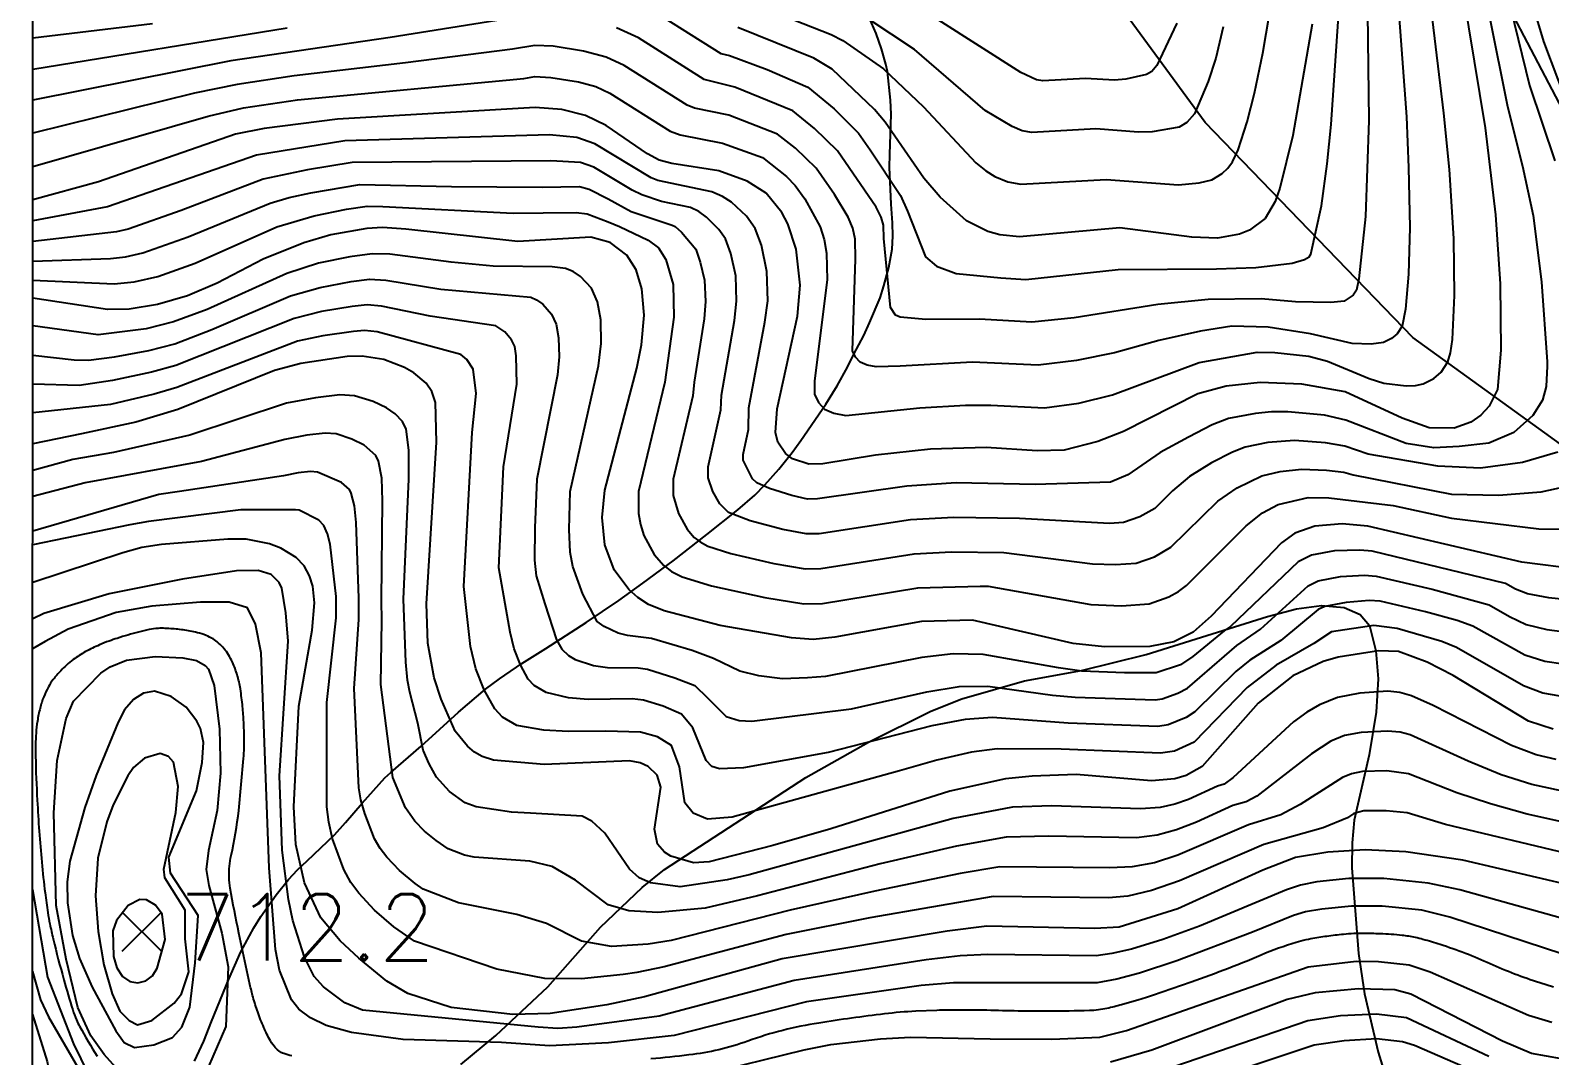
# Model space of a CAD drawing. Extents: x 197794 to 200030, y 561152 to 563931.
# Drawn here: x 197793.8 to 197999.3, y 562253.7 to 562392.4 of the extents above; entities that cross this region are included whole.
import ezdxf

# ---------------------------------------------------------------- set-up
doc = ezdxf.new("R2010")
doc.units = 0
for name, color, linetype in [('E0022112', 5, 'CONTINUOUS'), ('F0017111', 30, 'CONTINUOUS'), ('F0017114', 7, 'CONTINUOUS'), ('F0027132', 7, 'CONTINUOUS'), ('F0027217', 7, 'CONTINUOUS'), ('G0037213', 32, 'CONTINUOUS'), ('H0017334', 7, 'CONTINUOUS')]:
    doc.layers.add(name, color=color, linetype=linetype)
doc.styles.add('NGSW', font='romans.shx', dxfattribs={"bigfont": 'ngsw.shx'})

# ---------------------------------------------------------------- blocks, each defined once
blk = doc.blocks.new('F0027217')
at = {"layer": 'F0027217'}
for p, q in [((-2.652, 2.652), (2.652, -2.652)), ((-2.652, -2.652), (2.652, 2.652))]:
    blk.add_line(p, q, dxfattribs=at)

msp = doc.modelspace()

# ---------------------------------------------------------------- linework, layer by layer
at = {"layer": 'E0022112', "flags": 128}
msp.add_lwpolyline([(198094.913, 562235.72), (198080.589, 562260.24), (198054.115, 562293.156), (198017.831, 562324.132), (197980.817, 562350.869), (197952.715, 562379.977), (197930.799, 562409.908), (197904.537, 562444.281), (197869.793, 562476.426), (197820.401, 562534.928), (197794.167, 562565.379)], dxfattribs=at)
at = {"layer": 'F0017111'}
for points, elevation in [([(197988.75, 562406.45), (197993.59, 562382.13), (197995.63, 562374.08), (197997.08, 562367.4), (197998.19, 562358.39), (197998.95, 562347.6), (197998.95, 562346.99), (197998.85, 562344.26), (197998.36, 562342.4), (197997.04, 562340.33), (197994.47, 562338.02), (197991.08, 562336.58), (197987.08, 562336.12), (197983.65, 562335.96), (197979.88, 562336.52), (197971.75, 562339.7), (197968.86, 562340.35), (197963.89, 562340.82), (197961.68, 562340.82), (197959.53, 562340.61), (197955.87, 562339.9), (197953.67, 562339.05), (197950.45, 562337.38), (197946.64, 562335.3), (197942.24, 562332.29), (197939.92, 562331.32), (197929.7, 562330.98), (197919.01, 562331.2), (197912.33, 562330.78), (197900.26, 562329.05), (197898.93, 562329.02), (197896.78, 562329.5), (197893.78, 562330.44), (197892.08, 562331.19), (197891.49, 562331.76), (197890.2, 562334.3), (197890.2, 562335.04), (197890.95, 562338.42), (197890.98, 562341.35), (197893.15, 562352.95), (197893.53, 562355.84), (197893.43, 562359.82), (197892.69, 562363.38), (197891.84, 562365.63), (197890.65, 562367.28), (197888.64, 562369.18), (197887.4, 562369.97), (197885.96, 562370.6), (197878.66, 562372.13), (197877.76, 562372.49), (197870.14, 562377.08), (197867.73, 562377.94), (197864.03, 562378.32), (197836.33, 562377.48), (197824.39, 562375.53), (197804.21, 562368.54), (197794.114, 562366.641)], 605), ([(197890.98, 562396.23), (197902.13, 562391.86), (197903.69, 562391.08), (197909.19, 562387.25), (197914.6, 562382.1), (197921.67, 562374.53), (197923.03, 562373.42), (197924.24, 562372.67), (197926.03, 562371.93), (197927.75, 562371.64), (197939.3, 562372.26), (197949.08, 562371.54), (197951.89, 562371.79), (197953.62, 562372.23), (197955, 562373.09), (197955.77, 562373.8), (197956.39, 562374.65), (197957.18, 562376.28), (197958.39, 562380.08), (197959.4, 562383.94), (197960.5, 562389.33), (197963.15, 562405.1)], 570), ([(197991.5, 562405.86), (197996.59, 562384.99), (197999.99, 562374.8)], 610), ([(198004.35, 562375.51), (197998.54, 562390.91), (197994.25, 562405.27)], 615), ([(197794.116, 562374.027), (197817.85, 562380.81), (197822.63, 562381.95), (197829.91, 562383.05), (197860.54, 562385.93), (197862.04, 562386.18), (197864.19, 562386.07), (197867.94, 562385.47), (197870.27, 562384.85), (197872.19, 562383.96), (197880.35, 562378.8), (197881.67, 562378.28), (197887.43, 562377.16), (197892.81, 562375.22), (197896.09, 562372.66), (197897.24, 562371.45), (197898.57, 562369.62), (197900.62, 562365.86), (197901.17, 562364.16), (197901.5, 562362.3), (197901.57, 562358.67), (197899.84, 562345.02), (197899.88, 562343.22), (197900.42, 562342.08), (197901.21, 562341.19), (197902.48, 562340.62), (197904.12, 562340.34), (197914.13, 562341.34), (197920.27, 562341.7), (197923.71, 562341.71), (197930.97, 562341.36), (197935.61, 562342), (197940.17, 562343.13), (197951.89, 562347.49), (197959.74, 562348.87), (197962.13, 562348.83), (197966.72, 562348.33), (197969.25, 562347.66), (197974.87, 562345.31), (197976.89, 562344.69), (197979.91, 562344.32), (197981.16, 562344.38), (197982.18, 562344.62), (197983.62, 562345.32), (197984.61, 562346.18), (197985.52, 562347.57), (197985.91, 562348.79), (197986.16, 562350.61), (197986.44, 562356.56), (197986.33, 562364.28), (197985.75, 562373.62), (197985.01, 562381.25), (197982.82, 562399.22)], 595), ([(197974.64, 562398.46), (197974.84, 562380.22), (197974.4, 562367.23), (197973.49, 562358.81), (197973.17, 562357.29), (197972.71, 562356.59), (197971.5, 562355.81), (197969.69, 562355.6), (197964.92, 562355.7), (197960.27, 562356.11), (197953.09, 562356), (197946.29, 562355.34), (197934.99, 562353.56), (197929.28, 562352.93), (197922.19, 562353.35), (197914.94, 562353.32), (197911.46, 562353.64), (197910.82, 562353.92), (197910.16, 562354.94), (197909.22, 562364.27), (197909.19, 562366.08), (197908.89, 562367.17), (197908.19, 562368.5), (197902.97, 562376.15), (197899.88, 562379.16), (197896.91, 562381.57), (197889.1, 562384.73), (197884.93, 562385.8), (197876.03, 562391.41), (197873.07, 562392.77)], 585), ([(197978.77, 562396.53), (197979.93, 562380.74), (197980.23, 562373.88), (197980.37, 562365.76), (197980.2, 562359.45), (197979.82, 562354.71), (197979.34, 562352.43), (197978.66, 562351.38), (197977.92, 562350.74), (197976.84, 562350.22), (197975.14, 562349.99), (197972.61, 562350.07), (197966.96, 562351.38), (197961.25, 562352.28), (197956.33, 562352.43), (197952.08, 562351.72), (197946.42, 562350.47), (197940.42, 562348.78), (197935.3, 562347.78), (197930.13, 562347.15), (197921.23, 562347.53), (197911.47, 562347.01), (197908.2, 562346.92), (197906.97, 562347.13), (197906.02, 562347.56), (197905.42, 562348.23), (197905.02, 562349.08), (197905.4, 562361.47), (197905.35, 562364.19), (197905.03, 562365.66), (197904.4, 562367.18), (197902.57, 562370.24), (197900.1, 562373.8), (197897.27, 562376.51), (197894.86, 562378.4), (197888.27, 562380.94), (197883.63, 562381.92), (197882.64, 562382.3), (197874.11, 562387.68), (197871.67, 562388.81), (197868.61, 562389.63), (197864.51, 562390.29), (197862.01, 562390.37), (197859.01, 562389.87), (197844.54, 562388.04), (197829.45, 562386.3), (197821.77, 562385.13), (197815.98, 562383.96), (197794.117, 562378.539)], 590), ([(197861.99, 562394.57), (197842.46, 562391.46), (197820.91, 562388.31), (197794.118, 562382.98)], 585), ([(197955.13, 562392.92), (197954.13, 562388.67), (197953.1, 562385.52), (197951.28, 562381.16), (197950.24, 562379.99), (197949.21, 562379.34), (197945.52, 562378.69), (197943.68, 562378.66), (197937.91, 562379.09), (197929.25, 562378.63), (197927.96, 562378.84), (197926.62, 562379.41), (197922.94, 562381.6), (197913.4, 562389.83), (197907.11, 562393.99)], 565), ([(197948.86, 562393.4), (197946.17, 562387.66), (197945.48, 562386.88), (197944.79, 562386.45), (197941.97, 562385.84), (197940.46, 562385.68), (197936.52, 562385.93), (197930.75, 562385.62), (197929.89, 562385.76), (197927.76, 562386.72), (197916.61, 562393.85)], 560), ([(198000.42, 562335.38), (197995.63, 562333.97), (197989.93, 562333.19), (197984.18, 562333.48), (197974.75, 562335.08), (197971.61, 562336.17), (197968.99, 562336.64), (197964.81, 562336.95), (197961.19, 562336.67), (197958.11, 562336.03), (197956.4, 562335.35), (197953.58, 562333.93), (197950.57, 562332.09), (197948.3, 562330.15), (197945.91, 562327.73), (197943.86, 562326.63), (197941.65, 562325.83), (197939.78, 562325.69), (197927.58, 562326.39), (197918.7, 562326.53), (197912.83, 562326.2), (197900.49, 562324.33), (197898.75, 562324.3), (197895.56, 562324.89), (197891.16, 562326.05), (197888.23, 562327.2), (197887.05, 562328.35), (197886.11, 562330.02), (197885.48, 562331.89), (197885.48, 562333.37), (197887.18, 562341.1), (197887.27, 562343.09), (197889.05, 562353.17), (197889.31, 562355.8), (197889.2, 562359.23), (197888.55, 562362.23), (197887.81, 562364.23), (197886.92, 562365.47), (197885.26, 562367.15), (197884.21, 562367.92), (197883.08, 562368.46), (197879.17, 562369.28), (197876.5, 562370.17), (197875.2, 562370.82), (197870, 562373.93), (197868.2, 562374.57), (197864.18, 562374.78), (197837.34, 562374.54), (197831.26, 562373.57), (197825.3, 562372.3), (197814.18, 562368.04), (197807.01, 562365.53), (197805.43, 562365.16), (197794.113, 562363.88)], 610), ([(197794.112, 562361.2), (197804.61, 562361.57), (197806.64, 562361.78), (197809.01, 562362.33), (197815.13, 562364.49), (197826.21, 562369.06), (197828.8, 562369.82), (197831.71, 562370.45), (197838.34, 562371.59), (197850.77, 562371.3), (197863.03, 562371.23), (197868.05, 562371.29), (197869.37, 562370.95), (197871.94, 562369.63), (197875.05, 562367.91), (197880.62, 562366.09), (197881.01, 562365.88), (197881.87, 562365.11), (197883.79, 562362.83), (197884.41, 562361.07), (197884.97, 562358.65), (197885.1, 562355.76), (197884.95, 562353.39), (197883.56, 562344.83), (197883.39, 562342.98), (197880.76, 562331.71), (197880.76, 562329.49), (197881.45, 562327.06), (197882.62, 562324.94), (197883.58, 562323.8), (197884.38, 562323.21), (197885.45, 562322.66), (197888.54, 562321.66), (197894.35, 562320.29), (197898.58, 562319.58), (197900.71, 562319.61), (197913.33, 562321.61), (197918.39, 562321.86), (197925.46, 562321.8), (197937.46, 562320.27), (197940.58, 562320.14), (197943.38, 562320.35), (197945.83, 562321.2), (197948.04, 562322.52), (197954.4, 562328.73), (197957.03, 562330.54), (197960.35, 562332.15), (197962.86, 562332.74), (197965.72, 562333.08), (197969.12, 562332.93), (197971.47, 562332.65), (197972.73, 562332.28), (197986.01, 562329.67), (197992.37, 562329.55), (197998.16, 562330.01), (198004.15, 562331.29)], 615), ([(197794.112, 562358.62), (197805.14, 562358.12), (197807.85, 562358.4), (197811.02, 562359.14), (197816.09, 562360.94), (197827.12, 562365.83), (197832.16, 562367.34), (197836.55, 562368.23), (197839.35, 562368.64), (197841.46, 562368.6), (197859.09, 562367.68), (197863.14, 562367.74), (197867.62, 562367.79), (197869.09, 562367.59), (197871.93, 562366.53), (197873.47, 562365.89), (197877.36, 562364.05), (197878.77, 562363.02), (197879.76, 562361.43), (197880.75, 562358.06), (197880.85, 562353.61), (197879.61, 562344.85), (197876.04, 562330.04), (197876.04, 562327.08), (197876.3, 562325.59), (197876.79, 562324.1), (197878.18, 562321.52), (197879.46, 562320.01), (197880.53, 562319.21), (197881.95, 562318.49), (197885.92, 562317.27), (197893.13, 562315.68), (197898.4, 562314.86), (197900.94, 562314.89), (197913.82, 562317.02), (197922.29, 562317.24), (197923.34, 562317.21), (197937.22, 562314.76), (197941.37, 562314.59), (197945.12, 562314.86), (197947.8, 562315.78), (197949.09, 562316.49), (197950.17, 562317.31), (197958.23, 562325.38), (197960.48, 562327.15), (197962.59, 562328.27), (197966.63, 562329.21), (197969.45, 562329.16), (197978.12, 562328.15), (197986.02, 562326.41), (197997.84, 562325), (198002.92, 562324.96)], 620), ([(198004.68, 562315.07), (197999.18, 562315.67), (197996.33, 562316.21), (197994.7, 562316.81), (197993.33, 562317.6), (197975.29, 562321.98), (197973.61, 562322.11), (197970.19, 562322.02), (197967.09, 562321.41), (197965.28, 562320.52), (197956.14, 562311.76), (197955.26, 562311.19), (197951.03, 562307.7), (197949.36, 562306.6), (197946.06, 562305.52), (197941.81, 562305.49), (197936.04, 562305.73), (197932.87, 562306.16), (197922.69, 562307.96), (197918.6, 562308.08), (197914.39, 562307.56), (197901.35, 562305.01), (197898.92, 562304.82), (197895.55, 562304.71), (197892.35, 562305.1), (197889.76, 562305.72), (197886.21, 562307.46), (197883.33, 562308.52), (197877.79, 562310.15), (197874.55, 562310.55), (197873.32, 562310.86), (197871.41, 562311.76), (197870.46, 562312.44), (197868.54, 562316.15), (197867.18, 562319.88), (197866.81, 562321.81), (197866.67, 562324.9), (197866.8, 562330.04), (197870.62, 562347.06), (197870.98, 562350.07), (197870.96, 562353.26), (197870.52, 562355.72), (197869.7, 562357.54), (197868.21, 562359.14), (197867.22, 562359.8), (197866.19, 562360.22), (197864.37, 562360.42), (197856.4, 562360.53), (197850.72, 562361.05), (197842.42, 562362.14), (197840.01, 562362.22), (197837.01, 562361.81), (197832.78, 562360.94), (197828.5, 562359.55), (197817.69, 562354.66), (197813.17, 562352.98), (197809.43, 562352.07), (197802.95, 562351.23), (197794.11, 562352.47)], 630), ([(197794.109, 562348.488), (197799.71, 562347.87), (197801.67, 562347.8), (197805.16, 562348.25), (197809.8, 562349.13), (197813.31, 562350.03), (197818.34, 562351.95), (197828.97, 562356.5), (197832.97, 562357.66), (197837.17, 562358.44), (197839.67, 562358.76), (197841.85, 562358.63), (197849.3, 562357.4), (197861.47, 562356.34), (197862.27, 562355.99), (197863.09, 562355.39), (197864.3, 562354.05), (197864.91, 562352.68), (197865.24, 562350.84), (197865.32, 562348.26), (197865.11, 562345.81), (197862.29, 562331.71), (197862.02, 562325.12), (197861.99, 562320.75), (197862.23, 562318.63), (197863.37, 562314.83), (197864.96, 562309.97), (197865.67, 562308.69), (197866.59, 562307.84), (197867.48, 562307.31), (197869.95, 562306.49), (197871.88, 562306.21), (197876.02, 562306.19), (197877.29, 562305.98), (197880.97, 562304.82), (197883.68, 562303.81), (197885.37, 562302.12), (197887.9, 562299.59), (197889.65, 562299.03), (197891.39, 562298.97), (197904.88, 562300.62), (197915.07, 562302.94), (197919.43, 562303.64), (197923.31, 562303.71), (197932.05, 562302.5), (197935.1, 562302.21), (197945.95, 562301.84), (197946.89, 562301.99), (197949.03, 562302.75), (197950.33, 562303.42), (197957, 562309.2), (197960.19, 562311.4), (197966.63, 562317.29), (197967.99, 562317.96), (197971, 562318.52), (197974.25, 562318.71), (197975.84, 562318.59), (197983.4, 562316.82), (197991.12, 562314.72), (197993.86, 562313.12), (197996.14, 562312.06), (197998.91, 562311.36), (198004.14, 562310.7)], 635), ([(198003.6, 562306.32), (197998.64, 562307.05), (197995.96, 562307.91), (197988.91, 562311.83), (197986.79, 562312.59), (197982.53, 562313.77), (197976.4, 562315.21), (197974.88, 562315.3), (197971.8, 562315.03), (197968.88, 562314.5), (197967.98, 562314.06), (197962.93, 562309.88), (197958.74, 562307.21), (197956.85, 562305.66), (197951.31, 562300.24), (197950.12, 562299.44), (197947.72, 562298.46), (197946.3, 562298.23), (197934.16, 562298.68), (197923.94, 562299.47), (197920.26, 562299.2), (197915.74, 562298.32), (197901.71, 562294.7), (197890.26, 562292.66), (197887, 562292.49), (197885.99, 562292.83), (197885.2, 562293.62), (197883.4, 562298.06), (197881.88, 562299.91), (197879.41, 562301.01), (197876.71, 562301.81), (197875.2, 562301.97), (197869.22, 562301.88), (197866.59, 562302.12), (197863.54, 562302.85), (197861.92, 562303.81), (197861.14, 562304.66), (197860.08, 562306.58), (197859.21, 562308.73), (197858.68, 562311), (197857.18, 562319.7), (197857.77, 562333.37), (197859.6, 562344.56), (197859.52, 562348.41), (197859.3, 562349.64), (197858.89, 562350.56), (197857.96, 562351.63), (197856.75, 562352.46), (197847.88, 562353.75), (197841.27, 562355.13), (197839.34, 562355.29), (197837.33, 562355.07), (197833.15, 562354.38), (197829.45, 562353.45), (197813.46, 562347.07), (197810.16, 562346.18), (197804.9, 562345.04), (197800.39, 562344.38), (197794.108, 562344.564)], 640), ([(198003.06, 562301.94), (197998.37, 562302.74), (197995.77, 562303.76), (197986.71, 562308.94), (197984.74, 562309.75), (197978.68, 562311.52), (197975.52, 562311.9), (197969.78, 562311.05), (197967.4, 562309.48), (197962.3, 562306.53), (197958.37, 562303.52), (197951.22, 562296.13), (197948.55, 562294.92), (197946.66, 562294.63), (197933.22, 562295.16), (197924.57, 562295.23), (197921.09, 562294.76), (197916.41, 562293.69), (197911.37, 562292.25), (197888.74, 562285.97), (197885.37, 562285.68), (197883.46, 562286.53), (197882.33, 562287.93), (197881.6, 562292.77), (197880.53, 562295.69), (197878.62, 562296.82), (197876.31, 562297.49), (197871.64, 562297.6), (197866.55, 562297.55), (197863.23, 562297.75), (197859.61, 562298.39), (197857.66, 562299.49), (197856.61, 562300.63), (197855.19, 562303.18), (197854.04, 562306.05), (197853.33, 562309.08), (197852.42, 562317.2), (197853.56, 562338.02), (197854.08, 562343.31), (197853.7, 562346.61), (197852.83, 562347.88), (197852.03, 562348.58), (197840.7, 562351.63), (197839, 562351.83), (197837.49, 562351.7), (197833.33, 562351.1), (197829.92, 562350.4), (197813.61, 562344.11), (197810.53, 562343.23), (197804.64, 562341.83), (197794.107, 562340.677)], 645)]:
    msp.add_lwpolyline(points, dxfattribs=dict(at, elevation=elevation))
at = {"layer": 'F0017111', "flags": 128}
for points, elevation in [([(197877.94, 562395.13), (197887.21, 562389.31), (197888.35, 562389.03), (197893.47, 562387.13), (197898.96, 562384.75), (197902.5, 562381.8), (197905.83, 562378.51), (197907.4, 562376.29), (197911.5, 562370.08), (197912.43, 562367.98), (197914.88, 562361.79), (197916.35, 562360.53), (197919.01, 562359.55), (197925.08, 562358.96), (197928.43, 562358.72), (197940.92, 562360.08), (197954.23, 562360.19), (197959.54, 562360.35), (197964.46, 562360.94), (197966.16, 562361.41), (197966.77, 562361.8), (197966.99, 562362.14), (197968.44, 562368.71), (197969.19, 562374.39), (197969.76, 562379.71), (197970.85, 562395.6)], 580), ([(197794.119, 562387.191), (197828.52, 562392.8)], 580), ([(198000.17, 562293.76), (197997.5, 562294.42), (197994.16, 562295.66), (197983.57, 562301.1), (197980.61, 562302.39), (197979.05, 562302.84), (197977.43, 562303.03), (197973.61, 562302.74), (197970.62, 562302.16), (197968.17, 562301.16), (197966.47, 562300.2), (197964.66, 562298.89), (197956.48, 562291.35), (197955.27, 562290.43), (197954.39, 562290.18), (197950.45, 562288.35), (197948.61, 562287.73), (197946.62, 562287.28), (197943.98, 562287.09), (197931.92, 562287.52), (197926.63, 562287.31), (197918.62, 562285.78), (197891.02, 562278.19), (197888.03, 562277.49), (197881.71, 562276.54), (197877.69, 562277.08), (197876.14, 562277.78), (197874.83, 562278.94), (197871.5, 562283.8), (197869.73, 562285.43), (197868.41, 562286.12), (197861.46, 562286.52), (197858.87, 562286.66), (197854.09, 562287.38), (197852.62, 562287.92), (197850.49, 562289.43), (197848.73, 562291.4), (197847.73, 562293.21), (197846.92, 562295.06), (197846.2, 562298.67), (197845.12, 562302.9), (197844.8, 562304.49), (197844.59, 562306.95), (197844.25, 562315.47), (197844.99, 562331.7), (197844.98, 562335.62), (197844.62, 562338.48), (197844.11, 562339.53), (197843.15, 562340.53), (197841.98, 562341.38), (197840.14, 562342.23), (197837.64, 562342.97), (197835.65, 562343.13), (197832.34, 562342.73), (197828.42, 562341.99), (197815.35, 562337.64), (197805.02, 562335.31), (197799.52, 562334.37), (197794.105, 562332.875)], 655), ([(198002.55, 562289.19), (197996.89, 562290.41), (197992.74, 562291.71), (197988.29, 562293.53), (197980.42, 562297.12), (197979.07, 562297.46), (197977.35, 562297.63), (197973.8, 562297.44), (197971.56, 562297.01), (197969.72, 562296.25), (197967.09, 562294.55), (197959.71, 562288.81), (197958.23, 562288.04), (197956.47, 562287.55), (197951.53, 562285.3), (197948.82, 562284.27), (197946.22, 562283.54), (197943.4, 562283.16), (197931.56, 562283.4), (197925.77, 562283.28), (197919.09, 562282.06), (197908.72, 562279.64), (197892.14, 562275.34), (197885.07, 562273.68), (197878.68, 562273.05), (197874.74, 562273.28), (197871.95, 562274.13), (197867.55, 562277.45), (197864.38, 562279.31), (197861.37, 562280), (197853.8, 562280.54), (197852.52, 562280.83), (197850.32, 562281.68), (197848.68, 562282.81), (197847.11, 562284.08), (197845.79, 562285.42), (197844.54, 562287.23), (197842.81, 562291.33), (197841.18, 562303.94), (197841.31, 562312.55), (197841.27, 562315.35), (197841.44, 562328.77), (197841.31, 562331.85), (197840.9, 562334.14), (197840.53, 562334.93), (197838.93, 562336.31), (197837.28, 562337.11), (197835.14, 562337.82), (197833.65, 562337.94), (197831.17, 562337.64), (197828.23, 562337.08), (197816.95, 562334.12), (197801.22, 562331.2), (197794.104, 562329.36)], 660), ([(198002.56, 562285), (197996.28, 562286.4), (197991.32, 562287.76), (197986.76, 562289.26), (197980.23, 562291.84), (197977.27, 562292.23), (197973.99, 562292.14), (197972.49, 562291.85), (197971.27, 562291.35), (197965.54, 562287.68), (197962.93, 562286.27), (197958.55, 562284.92), (197949.03, 562280.81), (197945.83, 562279.8), (197942.82, 562279.23), (197939.8, 562279.12), (197924.91, 562279.26), (197919.56, 562278.33), (197908.03, 562275.98), (197896.55, 562273.38), (197880.48, 562269.28), (197877.37, 562268.78), (197872.42, 562268.49), (197868.32, 562269.18), (197863.61, 562271.58), (197859.59, 562272.82), (197851.7, 562274.36), (197846.91, 562276.22), (197845.83, 562276.98), (197843.73, 562278.74), (197842, 562280.54), (197841.1, 562281.72), (197840.36, 562283.06), (197839.01, 562286.45), (197838.47, 562288.31), (197838.24, 562289.95), (197837.57, 562303.38), (197838.23, 562312.74), (197838.21, 562315.6), (197837.88, 562325.83), (197837.64, 562328.08), (197837.19, 562329.8), (197836.94, 562330.32), (197835.87, 562331.25), (197832.65, 562332.67), (197831.66, 562332.75), (197830.01, 562332.55), (197828.04, 562332.18), (197813.97, 562330.04), (197811.18, 562329.63), (197794.103, 562324.684)], 665), ([(198002.57, 562280.81), (197985.23, 562284.99), (197980.04, 562286.57), (197977.19, 562286.82), (197974.18, 562286.84), (197972.82, 562286.45), (197971.94, 562285.88), (197968.69, 562284.54), (197960.63, 562282.28), (197949.23, 562277.36), (197945.43, 562276.06), (197942.23, 562275.3), (197939.61, 562275.06), (197924.05, 562275.23), (197907.33, 562272.33), (197896.01, 562270.08), (197879.51, 562265.73), (197875.84, 562264.95), (197873.97, 562264.69), (197868.32, 562264.08), (197863.37, 562264.16), (197856.88, 562265.4), (197845.73, 562269.19), (197842.97, 562271.15), (197840.34, 562273.4), (197838.2, 562275.67), (197837.12, 562277.14), (197836.17, 562278.89), (197834.65, 562283.06), (197834.14, 562285.29), (197833.9, 562287.39), (197833.87, 562301.48), (197835.15, 562312.93), (197835.16, 562315.85), (197834.33, 562322.9), (197833.96, 562324.32), (197833.48, 562325.46), (197832.82, 562326.18), (197830.16, 562327.52), (197829.66, 562327.56), (197822.27, 562327.54), (197809.76, 562326), (197807.26, 562325.51), (197794.102, 562322.811)], 670), ([(198001.84, 562272.03), (197987.14, 562276.15), (197982.85, 562277.05), (197976.87, 562277.67), (197972.16, 562277.67), (197967.79, 562277.2), (197965.59, 562276.77), (197963.69, 562276.16), (197951.95, 562271.23), (197946.96, 562269.43), (197942.74, 562268.12), (197940.08, 562267.52), (197937.95, 562267.23), (197923.3, 562267.4), (197919.58, 562267.21), (197914.97, 562266.68), (197897.13, 562263.89), (197878.86, 562259.05), (197867.71, 562257.57), (197865.12, 562257.39), (197862.49, 562257.55), (197838.72, 562259.87), (197836.32, 562260.85), (197833.46, 562263.03), (197832.17, 562264.43), (197830.89, 562267.05), (197829.29, 562272), (197828.69, 562274.83), (197827.83, 562281.5), (197827.47, 562291.58), (197828.64, 562309.79), (197828.36, 562313.6), (197827.81, 562316.95), (197827.46, 562317.72), (197826.37, 562318.79), (197824.61, 562319.35), (197821.65, 562319.31), (197814.38, 562318.19), (197804.44, 562316.21), (197795.63, 562313.51), (197794.099, 562312.79)], 680), ([(198001.09, 562267.43), (197985.81, 562272.44), (197982, 562273.37), (197976.63, 562273.93), (197972.49, 562273.94), (197968.48, 562273.52), (197966.28, 562273.15), (197964.66, 562272.68), (197959.13, 562270.41), (197948.88, 562266.54), (197943.83, 562264.87), (197940.74, 562264.05), (197938.11, 562263.56), (197918.66, 562263.54), (197914.27, 562263.19), (197898.78, 562261), (197880.87, 562256.42), (197871.99, 562255.43), (197864, 562255.04), (197857.5, 562255.5), (197844.2, 562255.89), (197837.22, 562256.83), (197833.79, 562257.78), (197831.66, 562258.81), (197830.1, 562259.97), (197829.09, 562261.25), (197827.5, 562265.26), (197826.95, 562268.05), (197826.08, 562279.12), (197825.02, 562308.22), (197824.26, 562312.09), (197823.14, 562314.31), (197820.67, 562315.05), (197816.8, 562315.08), (197810.23, 562314.51), (197805.39, 562313.66), (197798.88, 562311.43), (197795.78, 562309.76), (197794.098, 562308.746)], 685), ([(197806.11, 562251.26), (197803.79, 562253.84), (197801.95, 562256.38), (197800.19, 562260.21), (197798.63, 562266.76), (197797.3, 562274.04), (197796.98, 562286.55), (197797.41, 562293.66), (197798.61, 562299.33), (197799.64, 562301.65), (197803.31, 562305.45), (197804.56, 562306.32), (197806.78, 562307.21), (197810.69, 562307.69), (197814.41, 562307.52), (197816.28, 562307.19), (197817.44, 562306.5), (197817.87, 562305.98), (197818.63, 562303.8), (197819.39, 562297.86), (197819.51, 562291.91), (197819.05, 562286.89), (197817.87, 562281.46), (197817.56, 562278.9), (197817.92, 562276.71), (197819.71, 562270.28), (197820.55, 562265.72), (197820.24, 562257.63), (197817.89, 562252.23)], 695), ([(197794.09, 562276.172), (197796.11, 562264.3), (197799.64, 562255.31), (197801.62, 562251.22)], 685), ([(197884.87, 562251.17), (197898.45, 562254.5), (197902.09, 562255.22), (197908.79, 562255.97), (197912.86, 562256.21), (197923.62, 562255.96), (197931.96, 562255.95), (197938.45, 562256.22), (197942.05, 562257.11), (197966.62, 562265.7), (197973.14, 562266.49), (197976.14, 562266.43), (197980.29, 562266.01), (197983.14, 562265.03), (197996.43, 562259.2), (197999.61, 562258.25)], 695), ([(197794.087, 562265.072), (197795.18, 562261.25), (197796.22, 562258.94), (197800.15, 562252.21), (197800.5, 562250.72), (197800.3, 562249.4), (197794.08, 562240.84)], 680), ([(197991.1, 562253.57), (197979.96, 562258.82), (197975.88, 562259.32), (197971.02, 562259.09), (197966.58, 562258.43), (197944.15, 562250.72)], 705), ([(197992.04, 562250.28), (197981.03, 562255.09), (197979.38, 562255.59), (197975.87, 562255.96), (197971.51, 562255.69), (197967.47, 562255.1), (197945.59, 562247.81)], 710)]:
    msp.add_lwpolyline(points, dxfattribs=dict(at, elevation=elevation))
at = {"layer": 'F0017111', "elevation": 690, "flags": 128}
for points in [[(197829.15, 562253.67, -0.05), (197828.07, 562253.98, -0.07), (197827.4, 562254.35, -0.06), (197826.77, 562254.97, -0.05), (197826.12, 562255.95, -0.01), (197825.68, 562256.84, -0.01), (197825.37, 562257.52, -0.02), (197824.55, 562259.61, -0.02), (197823.91, 562261.62, -0.01), (197823.48, 562263.33), (197822, 562270.27, -0.01), (197820.83, 562276.36, -0.03), (197820.67, 562277.86, -0.07), (197820.95, 562280.79, 0.03), (197821.97, 562286.88), (197822.63, 562293.89, 0.02), (197822.71, 562295.35, 0.01), (197822.72, 562296.7, 0.01), (197822.65, 562298.82, 0.01), (197822.5, 562300.93, 0.01), (197822.2, 562303.32, 0.03), (197821.78, 562305.2, 0.03), (197821.12, 562306.94, 0.03), (197820.59, 562307.94, 0.03), (197819.98, 562308.79, 0.04), (197819.25, 562309.53, 0.04), (197818.5, 562310.08, 0.04), (197817.55, 562310.56, 0.04), (197816.38, 562310.93, 0.02), (197814.46, 562311.3, 0.02), (197812.54, 562311.49, 0.01), (197811.53, 562311.53, 0.02), (197811.08, 562311.52, 0.04), (197809.85, 562311.35, 0.02), (197806.98, 562310.61, 0.01), (197805.55, 562310.17, 0.01), (197804.44, 562309.8, 0.02), (197803.13, 562309.28, 0.02), (197801.26, 562308.37, 0.04), (197799.58, 562307.29, 0.04), (197797.89, 562305.78, 0.03), (197796.88, 562304.6, 0.04), (197796.22, 562303.59, 0.03), (197795.59, 562302.25, 0.03), (197795.1, 562300.72, 0.02), (197794.74, 562298.96, 0.02), (197794.56, 562297.36, 0.02), (197794.49, 562294.21, 0.01), (197794.72, 562288.25, 0.01), (197795.33, 562279.88, 0.01), (197795.78, 562275.73, 0.01), (197796.15, 562273.07, 0.01), (197796.42, 562271.53, 0.01), (197796.87, 562269.5, 0.01), (197798.32, 562263.98, 0.01), (197799.51, 562259.9, 0.03), (197800.02, 562258.53, 0.03), (197800.44, 562257.67, 0.01), (197802.81, 562253.62, 0.01)], [(197999.81, 562262.98), (197997.96, 562263.55, -0.03), (197991.25, 562266.13, 0.03), (197984.48, 562268.73, 0.01), (197982.16, 562269.43, 0.02), (197981.14, 562269.69, 0.03), (197979.36, 562269.97, 0.02), (197976.38, 562270.18, 0.01), (197974.03, 562270.24, 0.01), (197972.81, 562270.21, 0.01), (197971.41, 562270.11, 0.01), (197969.16, 562269.84, 0.01), (197967.01, 562269.5, 0.02), (197965.64, 562269.19, 0.03), (197960.88, 562267.55, -0.02), (197950.8, 562263.66), (197945.59, 562261.84), (197944.91, 562261.61, -0.01), (197943.75, 562261.25), (197941.39, 562260.58, -0.01), (197939.42, 562260.09, -0.02), (197938.28, 562259.89, -0.02), (197937.04, 562259.8, -0.01), (197931.59, 562259.73, -0.01), (197923.19, 562259.84, 0.01), (197917.74, 562259.86, 0.01), (197916.42, 562259.83), (197913.56, 562259.7, 0.02), (197909.33, 562259.35, 0.01), (197900.43, 562258.11, 0.05), (197890.84, 562255.66, -0.06), (197882.87, 562253.8, -0.01), (197877.73, 562253.26, -0.01)]]:
    msp.add_lwpolyline(points, format="xyb", dxfattribs=at)
at = {"layer": 'F0017111', "flags": 128}
for points, elevation in [([(197811.85, 562278.94), (197813.47, 562286.61), (197813.76, 562290.1), (197813.13, 562293.42), (197812.49, 562294.17), (197811.35, 562294.57), (197809.21, 562293.94), (197807.74, 562292.69), (197806.95, 562291.56), (197805, 562287.64), (197804.14, 562285.34), (197802.92, 562280.43), (197802.59, 562275.32), (197802.97, 562270.49), (197803.72, 562266), (197804.86, 562262.06), (197805.89, 562259.72), (197807.15, 562258.46), (197808.29, 562257.88), (197810.2, 562258.48), (197813.26, 562260.8), (197814.24, 562262.07), (197815.21, 562265.06), (197814.72, 562269.53), (197814.72, 562273.4), (197811.96, 562277.74)], 705), ([(197808.59, 562274.85), (197807, 562274.01), (197805.43, 562271.99), (197804.95, 562270.61), (197805.02, 562267.13), (197805.48, 562265.58), (197806.26, 562264.42), (197807.26, 562263.74), (197808.34, 562263.54), (197809.4, 562263.83), (197810.29, 562264.49), (197810.96, 562265.52), (197812.03, 562269.41), (197811.6, 562272.84), (197810.72, 562274.07), (197809.51, 562274.8)], 710)]:
    msp.add_lwpolyline(points, close=True, dxfattribs=dict(at, elevation=elevation))
at = {"layer": 'F0017114'}
for points, elevation in [([(197985.34, 562411.02), (197990.58, 562379.26), (197991.96, 562367.46), (197992.62, 562358.15), (197992.72, 562349.17), (197992.26, 562343.85), (197991.13, 562341.57), (197989.99, 562340.36), (197988.66, 562339.44), (197986.38, 562338.62), (197982.99, 562338.67), (197979.35, 562339.96), (197971.65, 562343.54), (197965.8, 562344.58), (197960.16, 562344.81), (197955.56, 562344.28), (197951.71, 562343.27), (197941.66, 562338.15), (197938.19, 562336.8), (197933.65, 562335.63), (197929.99, 562335.52), (197923.08, 562335.97), (197915.55, 562335.77), (197908.13, 562334.97), (197900.97, 562333.8), (197899.11, 562333.74), (197896.88, 562334.48), (197895.92, 562335.18), (197894.92, 562336.7), (197894.58, 562338.02), (197894.8, 562341.21), (197897.55, 562353.77), (197897.93, 562357.98), (197897.39, 562362.82), (197896.27, 562366.26), (197895.45, 562367.79), (197893.3, 562370.4), (197890.76, 562372.05), (197886.9, 562373.43), (197880.57, 562374.42), (197878.86, 562374.89), (197877.27, 562375.71), (197871.67, 562379.57), (197868.87, 562380.9), (197865.67, 562381.72), (197862.07, 562381.99), (197835.33, 562380.43), (197825.42, 562379.16), (197821.55, 562378.37), (197803, 562371.92), (197794.115, 562369.521)], 600), ([(198003.35, 562319.47), (197995.54, 562320.49), (197974.73, 562325.36), (197971.22, 562325.68), (197967.54, 562325.34), (197964.83, 562324.4), (197963.02, 562323.11), (197953.51, 562313.18), (197951.07, 562311.01), (197948.46, 562309.7), (197945.23, 562309.06), (197939.11, 562309.02), (197934.86, 562309.49), (197921.22, 562312.61), (197914.32, 562312.43), (197902.63, 562310.31), (197899.7, 562310.02), (197896.73, 562310.26), (197887.09, 562311.89), (197879.52, 562313.87), (197877.4, 562314.76), (197875.96, 562315.68), (197874.73, 562316.76), (197872.76, 562319.46), (197871.51, 562322.82), (197871.14, 562326.53), (197871.5, 562330.22), (197875.82, 562346.72), (197876.45, 562349.89), (197876.83, 562353.89), (197876.52, 562357.48), (197875.74, 562360.03), (197874.46, 562362.04), (197872.22, 562363.74), (197869.59, 562364.47), (197859.73, 562363.88), (197844.56, 562365.52), (197841.43, 562365.77), (197839.28, 562365.61), (197834.43, 562364.75), (197830.78, 562363.7), (197825.28, 562361.49), (197819.04, 562358.24), (197815.04, 562356.53), (197811, 562355.35), (197807.13, 562354.69), (197804.23, 562354.65), (197794.111, 562356.21)], 625)]:
    msp.add_lwpolyline(points, dxfattribs=dict(at, elevation=elevation))
at = {"layer": 'F0017114', "flags": 128}
for points, elevation in [([(197810.33, 562393.31), (197794.12, 562391.38)], 575), ([(197967.2, 562393.27), (197964.56, 562378.21), (197962.79, 562371.08), (197962.17, 562369.29), (197960.82, 562367), (197958.71, 562365.38), (197957.37, 562364.85), (197954.38, 562364.3), (197950.9, 562364.47), (197941.17, 562365.73), (197927.58, 562364.51), (197924.91, 562364.78), (197923.3, 562365.23), (197920.43, 562366.66), (197916.88, 562369.87), (197914.66, 562372.42), (197909.41, 562380.01), (197907.99, 562381.71), (197902.25, 562387.19), (197899.76, 562388.66), (197889.5, 562392.81)], 575), ([(197999.77, 562297.88), (197996.44, 562298.97), (197986.27, 562305.15), (197982.73, 562306.96), (197978.88, 562308.38), (197976.15, 562308.49), (197970.68, 562307.6), (197968.67, 562307.03), (197964.57, 562305.08), (197959.89, 562301.38), (197952.31, 562292.82), (197950.15, 562291.62), (197948.6, 562291.17), (197945.44, 562290.87), (197935.26, 562291.74), (197929.3, 562291.53), (197925.68, 562291.14), (197918.15, 562289.51), (197902.07, 562284.38), (197894.23, 562282.15), (197885.59, 562279.94), (197883.49, 562279.81), (197880.44, 562280.71), (197879.56, 562281.25), (197878.6, 562282.32), (197878.2, 562284.33), (197879.09, 562290.01), (197878.58, 562291.67), (197877.35, 562292.84), (197876.27, 562293.34), (197874.82, 562293.61), (197863.3, 562293.08), (197856.43, 562293.7), (197854.92, 562294.16), (197853.87, 562294.77), (197852.91, 562295.57), (197851.26, 562297.62), (197849.35, 562301.95), (197848.39, 562304.81), (197847.57, 562309.5), (197847.38, 562314.86), (197848.74, 562336.7), (197848.57, 562342.06), (197848.09, 562343.57), (197847.31, 562344.7), (197845.68, 562346.08), (197844.39, 562346.82), (197841.6, 562347.89), (197838.66, 562348.36), (197836.63, 562348.29), (197830.39, 562347.35), (197826.83, 562346.43), (197813.75, 562341.15), (197808.04, 562339.42), (197800.72, 562337.82), (197794.106, 562336.511)], 650), ([(198002.58, 562276.62), (197987.56, 562280.16), (197979.85, 562281.29), (197974.37, 562281.54), (197969.3, 562281.25), (197964.91, 562280.51), (197960.51, 562278.79), (197948.99, 562273.55), (197941.08, 562271.09), (197937.78, 562270.9), (197923.19, 562271.21), (197917.79, 562270.56), (197895.48, 562266.79), (197876.86, 562261.67), (197871.77, 562260.58), (197864.09, 562259.39), (197859.05, 562259.27), (197850.72, 562260.22), (197844.85, 562262.13), (197842.01, 562263.77), (197838.22, 562266.88), (197835.71, 562269.22), (197833.09, 562272.36), (197830.89, 562277.08), (197829.7, 562282.28), (197829.42, 562287.38), (197830.12, 562301), (197831.91, 562311.26), (197832.23, 562314.97), (197831.98, 562317.21), (197831.53, 562318.64), (197830.81, 562319.99), (197829.76, 562321.12), (197827.67, 562322.37), (197826.12, 562322.94), (197822.99, 562323.57), (197820.5, 562323.58), (197811.53, 562322.85), (197808.85, 562322.44), (197806.31, 562321.72), (197794.101, 562317.72)], 675), ([(198000.9, 562253.29), (197996.84, 562254.01), (197992.94, 562255.67), (197980.54, 562262.04), (197978.34, 562262.61), (197973.46, 562262.76), (197967.59, 562262.22), (197963.79, 562261.3), (197945.5, 562254.46), (197939.91, 562252.81)], 700), ([(197794.085, 562259.256), (197796.04, 562252.92), (197796.46, 562250.76), (197796.43, 562249.43), (197795.9, 562247.65), (197794.081, 562245.022)], 675)]:
    msp.add_lwpolyline(points, dxfattribs=dict(at, elevation=elevation))
at = {"layer": 'F0017114', "elevation": 700, "flags": 128}
msp.add_lwpolyline([(197812.54, 562280.55), (197816.24, 562289.52), (197817.03, 562293.37), (197817.19, 562296.09), (197816.81, 562297.95), (197816.31, 562298.96), (197814.85, 562300.86), (197812.83, 562302.31), (197810.56, 562303.02), (197809.08, 562302.73), (197807.72, 562301.91), (197806.53, 562300.48), (197805.68, 562298.83), (197802.68, 562291.6), (197801.16, 562287.28), (197799.14, 562280.04), (197798.78, 562277.22), (197798.81, 562274.36), (197799.5, 562269.96), (197800.43, 562266.85), (197802.14, 562262.99), (197805.36, 562257.07), (197806.46, 562255.49), (197807.89, 562254.81), (197810.48, 562255.15), (197813.01, 562256.18), (197814.29, 562257.57), (197815.38, 562260.25), (197816.07, 562266.25), (197816.49, 562272.68), (197812.73, 562278.39)], close=True, dxfattribs=at)
at = {"layer": 'G0037213', "flags": 128}
for points in [[(197816.008, 562252.947), (197817.235, 562255.639), (197818.296, 562258.307), (197820.631, 562264.045), (197822.259, 562267.741), (197824.005, 562271), (197824.961, 562272.512), (197827.038, 562275.44), (197828.701, 562277.53), (197829.905, 562278.829), (197831.227, 562280.058), (197834.932, 562283.577), (197836.431, 562285.23), (197838.685, 562287.876), (197841.741, 562291.289), (197842.556, 562292.009), (197846.639, 562295.599), (197851.702, 562300.17), (197855.337, 562303.288), (197857.249, 562304.705), (197860.282, 562306.761), (197863.516, 562308.781), (197868.969, 562312.312), (197873.383, 562315.289), (197876.64, 562317.628), (197880.724, 562320.651), (197885.315, 562324.207), (197889.505, 562327.573), (197891.806, 562329.557), (197893.151, 562330.927), (197895.051, 562333.052), (197896.845, 562335.308), (197898.001, 562336.938), (197901.411, 562341.838), (197902.921, 562344.318), (197904.313, 562346.845), (197905.186, 562348.639), (197906.531, 562351.155), (197907.31, 562352.855), (197908.725, 562356.255), (197909.244, 562357.885), (197909.904, 562360.329), (197910.387, 562362.832), (197910.446, 562364.602), (197910.398, 562366.397), (197910.22, 562368.911), (197910.017, 562373.917), (197910.064, 562375.617), (197910.227, 562381.106), (197910.155, 562382.995), (197909.729, 562386.867), (197909.504, 562387.882), (197908.913, 562389.936), (197908.181, 562392.014), (197907.259, 562394.186)], [(198005.38, 562373.53), (197994.41, 562394.42)], [(197852.04, 562252.5), (197856.77, 562256.43), (197863.8, 562263.02), (197870.92, 562271.07), (197876.56, 562276.44), (197879.56, 562278.87), (197898.68, 562291.36), (197907.15, 562296.11), (197915.61, 562300.3), (197919.77, 562301.99), (197928.26, 562304.43), (197935.98, 562305.82), (197944.71, 562308), (197961.16, 562313.11), (197965.06, 562314.17), (197968.45, 562314.61), (197971.49, 562314.34), (197973.68, 562313.38), (197974.94, 562311.89), (197975.78, 562308.46), (197976.11, 562304.69), (197975.85, 562300.2), (197974.89, 562294.41), (197972.88, 562285.57), (197972.58, 562282.49), (197972.54, 562279.11), (197973.46, 562267.54), (197974.24, 562262.06), (197976.09, 562254.17), (197977.9, 562248.33)]]:
    msp.add_lwpolyline(points, dxfattribs=at)
at = {"layer": 'H0017334', "flags": 128}
msp.add_lwpolyline([(197794.53, 563927.44), (200000, 563927.14), (200000, 561152.39), (197793.79, 561152.69)], close=True, dxfattribs=at)

# ---------------------------------------------------------------- block references
at = {"layer": 'F0027217'}
msp.add_blockref('F0027217', (197808.87, 562270.47, 712.17), dxfattribs=at)

# ---------------------------------------------------------------- texts
at = {"layer": 'F0027132', "style": 'NGSW'}
msp.add_text('712.2', height=9, dxfattribs=at).set_placement((197813.87, 562266.57))

doc.saveas('drawing.dxf')
